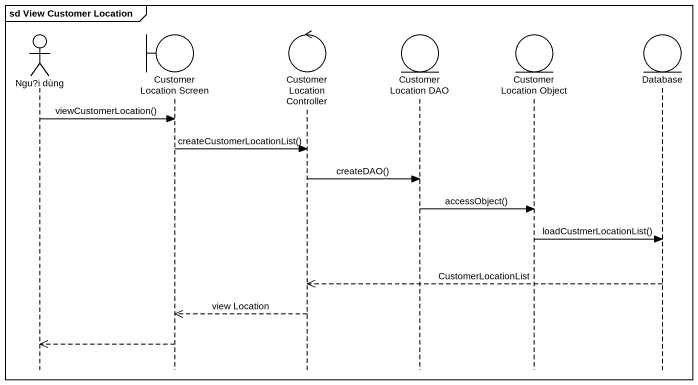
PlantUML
@startuml
mainframe sd View Customer Location
hide footbox
actor "Ngu?i dùng" as Ngu_i_dùng
boundary "Customer Location Screen" as Customer_Location_Screen
control "Customer Location Controller" as Customer_Location_Controller
entity "Customer Location DAO" as Customer_Location_DAO
entity "Customer Location Object" as Customer_Location_Object
entity "Database" as Database_

Ngu_i_dùng -> Customer_Location_Screen : viewCustomerLocation()
Customer_Location_Screen -> Customer_Location_Controller : createCustomerLocationList()
Customer_Location_Controller -> Customer_Location_DAO : createDAO()
Customer_Location_DAO -> Customer_Location_Object : accessObject()
Customer_Location_Object -> Database_ : loadCustmerLocationList()
Database_ -->> Customer_Location_Controller : CustomerLocationList
Customer_Location_Controller -->> Customer_Location_Screen : view Location
Customer_Location_Screen -->> Ngu_i_dùng
@enduml
